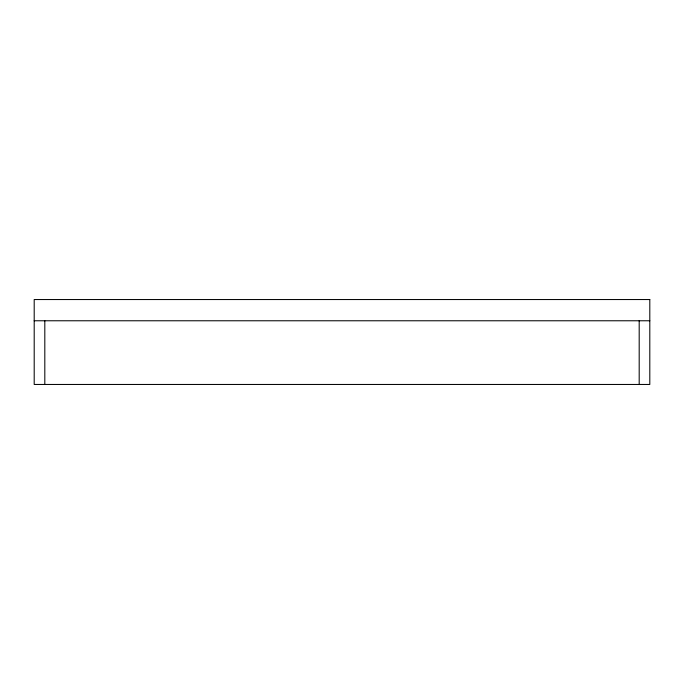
<?xml version="1.0" encoding="UTF-8"?>
<svg xmlns="http://www.w3.org/2000/svg" width="684" height="684" viewBox="0 0 684 684"><rect width="100%" height="100%" fill="white"/><g stroke="black" fill="none" stroke-linecap="round" stroke-linejoin="round"><path stroke-width="1.03" d="M34.2 320.77L649.8 320.77M639.189 320.77L639.189 384.459M44.811 320.77L44.811 384.459M649.8 299.541L34.2 299.541L34.2 384.459L649.8 384.459L649.8 299.541"/></g></svg>
